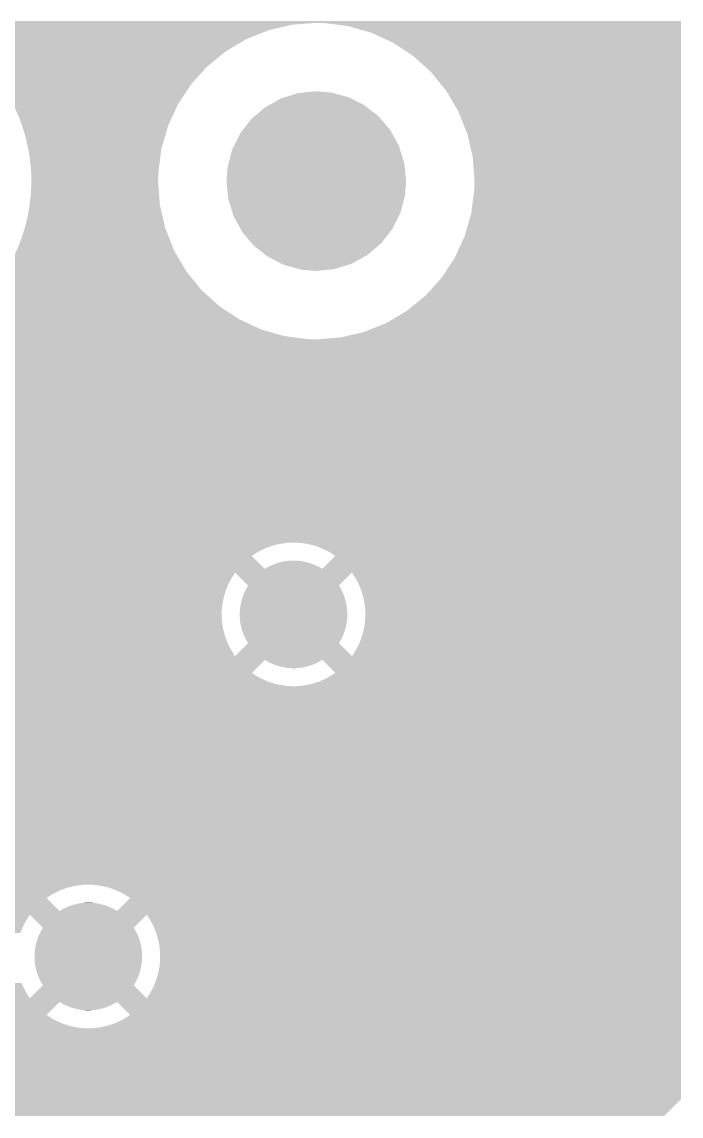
# Model space of a CAD drawing. Extents: x 295 to 953, y 10 to 290.
# Drawn here: x 639.68 to 647.03, y 228.24 to 240.43 of the extents above; entities that cross this region are included whole.
import ezdxf

# ---------------------------------------------------------------- set-up
doc = ezdxf.new("R2010")
doc.units = 0
doc.header["$LTSCALE"] = 5
doc.header["$MEASUREMENT"] = 0
doc.layers.add('FROMC1', color=7, linetype='CONTINUOUS')

msp = doc.modelspace()

# ---------------------------------------------------------------- linework, layer by layer
at = {"layer": 'FROMC1'}
for points in [[(638.603, 240.419), (638.55, 240.44), (647.026, 240.419), (647.026, 240.44)], [(638.631, 240.407), (638.603, 240.419), (642.811, 240.407), (642.962, 240.419)], [(638.651, 240.398), (638.631, 240.407), (642.695, 240.398), (642.811, 240.407)], [(638.711, 240.371), (638.651, 240.398), (642.576, 240.371), (642.695, 240.398)], [(638.775, 240.338), (638.711, 240.371), (642.434, 240.338), (642.576, 240.371)], [(638.79, 240.331), (638.775, 240.338), (642.416, 240.331), (642.434, 240.338)], [(643.053, 240.416), (642.962, 240.419), (647.026, 240.416), (647.026, 240.419)], [(643.319, 240.382), (643.053, 240.416), (647.026, 240.382), (647.026, 240.416)], [(643.576, 240.308), (643.319, 240.382), (647.026, 240.308), (647.026, 240.382)], [(638.682, 240.103), (638.818, 240.239), (641.955, 240.103), (642.186, 240.239)], [(638.866, 240.287), (638.79, 240.331), (642.306, 240.287), (642.416, 240.331)], [(638.818, 240.239), (638.866, 240.287), (642.186, 240.239), (642.306, 240.287)], [(643.819, 240.196), (643.576, 240.308), (647.026, 240.196), (647.026, 240.308)], [(638.513, 239.934), (638.682, 240.103), (641.748, 239.934), (641.955, 240.103)], [(644.042, 240.049), (643.819, 240.196), (647.026, 240.049), (647.026, 240.196)], [(644.24, 239.87), (644.042, 240.049), (647.026, 239.87), (647.026, 240.049)], [(634.08, 239.87), (634.032, 239.913), (641.689, 239.87), (641.728, 239.913)], [(634.189, 239.736), (634.08, 239.87), (641.568, 239.736), (641.689, 239.87)], [(638.492, 239.913), (638.513, 239.934), (641.728, 239.913), (641.748, 239.934)], [(644.409, 239.662), (644.24, 239.87), (647.026, 239.662), (647.026, 239.87)], [(634.249, 239.662), (634.189, 239.736), (641.52, 239.662), (641.568, 239.736)], [(634.262, 239.64), (634.249, 239.662), (641.505, 239.64), (641.52, 239.662)], [(639.546, 239.583), (639.512, 239.64), (641.467, 239.583), (641.505, 239.64)], [(642.619, 239.592), (642.761, 239.636), (643.315, 239.592), (643.149, 239.636)], [(642.761, 239.636), (642.836, 239.644), (643.149, 239.636), (643.121, 239.644)], [(642.836, 239.644), (642.962, 239.657), (643.121, 239.644), (642.962, 239.657)], [(644.544, 239.432), (644.409, 239.662), (647.026, 239.432), (647.026, 239.662)], [(639.583, 239.513), (639.546, 239.583), (641.421, 239.513), (641.467, 239.583)], [(639.587, 239.505), (639.583, 239.513), (641.417, 239.505), (641.421, 239.513)], [(639.624, 239.425), (639.587, 239.505), (641.381, 239.425), (641.417, 239.505)], [(642.393, 239.479), (642.435, 239.502), (643.525, 239.479), (643.495, 239.502)], [(642.435, 239.502), (642.569, 239.577), (643.495, 239.502), (643.347, 239.577)], [(642.569, 239.577), (642.619, 239.592), (643.347, 239.577), (643.315, 239.592)], [(639.658, 239.344), (639.624, 239.425), (641.343, 239.344), (641.381, 239.425)], [(642.239, 239.349), (642.274, 239.378), (643.68, 239.349), (643.654, 239.378)], [(642.274, 239.378), (642.393, 239.479), (643.654, 239.378), (643.525, 239.479)], [(644.644, 239.183), (644.544, 239.432), (647.026, 239.183), (647.026, 239.432)], [(639.685, 239.27), (639.658, 239.344), (641.309, 239.27), (641.343, 239.344)], [(639.688, 239.261), (639.685, 239.27), (641.307, 239.261), (641.309, 239.27)], [(639.714, 239.177), (639.688, 239.261), (641.283, 239.177), (641.307, 239.261)], [(642.143, 239.225), (642.239, 239.349), (643.785, 239.225), (643.68, 239.349)], [(639.736, 239.092), (639.714, 239.177), (641.258, 239.092), (641.283, 239.177)], [(642.045, 239.049), (642.115, 239.19), (643.882, 239.049), (643.804, 239.19)], [(642.115, 239.19), (642.143, 239.225), (643.804, 239.19), (643.785, 239.225)], [(644.704, 238.923), (644.644, 239.183), (647.026, 238.923), (647.026, 239.183)], [(639.753, 239.013), (639.736, 239.092), (641.235, 239.013), (641.258, 239.092)], [(639.754, 239.006), (639.753, 239.013), (641.234, 239.006), (641.235, 239.013)], [(639.768, 238.919), (639.754, 239.006), (641.223, 238.919), (641.234, 239.006)], [(641.985, 238.856), (642.025, 239.01), (643.942, 238.856), (643.894, 239.01)], [(642.025, 239.01), (642.045, 239.049), (643.894, 239.01), (643.882, 239.049)], [(639.778, 238.832), (639.768, 238.919), (641.212, 238.832), (641.223, 238.919)], [(644.724, 238.656), (644.704, 238.923), (647.026, 238.656), (647.026, 238.923)], [(639.784, 238.748), (639.778, 238.832), (641.201, 238.748), (641.212, 238.832)], [(641.961, 238.656), (641.974, 238.815), (643.962, 238.656), (643.946, 238.815)], [(641.974, 238.815), (641.985, 238.856), (643.946, 238.815), (643.942, 238.856)], [(639.785, 238.744), (639.784, 238.748), (641.201, 238.744), (641.201, 238.748)], [(639.787, 238.656), (639.785, 238.744), (641.199, 238.656), (641.201, 238.744)], [(639.785, 238.589), (639.787, 238.656), (641.204, 238.589), (641.199, 238.656)], [(641.977, 238.497), (641.961, 238.656), (643.95, 238.497), (643.962, 238.656)], [(644.722, 238.564), (644.724, 238.656), (647.026, 238.564), (647.026, 238.656)], [(639.78, 238.502), (639.785, 238.589), (641.211, 238.502), (641.204, 238.589)], [(644.688, 238.299), (644.722, 238.564), (647.026, 238.299), (647.026, 238.564)], [(639.758, 238.327), (639.767, 238.389), (641.234, 238.327), (641.219, 238.389)], [(639.767, 238.389), (639.771, 238.414), (641.219, 238.389), (641.217, 238.414)], [(639.771, 238.414), (639.78, 238.502), (641.217, 238.414), (641.211, 238.502)], [(641.981, 238.456), (641.977, 238.497), (643.939, 238.456), (643.95, 238.497)], [(642.029, 238.302), (641.981, 238.456), (643.898, 238.302), (643.939, 238.456)], [(639.741, 238.241), (639.758, 238.327), (641.254, 238.241), (641.234, 238.327)], [(642.041, 238.263), (642.029, 238.302), (643.878, 238.263), (643.898, 238.302)], [(644.614, 238.042), (644.688, 238.299), (647.026, 238.042), (647.026, 238.299)], [(639.712, 238.129), (639.72, 238.155), (641.279, 238.129), (641.273, 238.155)], [(639.72, 238.155), (639.741, 238.241), (641.273, 238.155), (641.254, 238.241)], [(642.119, 238.122), (642.041, 238.263), (643.808, 238.122), (643.878, 238.263)], [(639.666, 237.988), (639.695, 238.071), (641.336, 237.988), (641.303, 238.071)], [(639.695, 238.071), (639.712, 238.129), (641.303, 238.071), (641.279, 238.129)], [(642.138, 238.087), (642.119, 238.122), (643.781, 238.087), (643.808, 238.122)], [(642.244, 237.963), (642.138, 238.087), (643.684, 237.963), (643.781, 238.087)], [(644.502, 237.799), (644.614, 238.042), (647.026, 237.799), (647.026, 238.042)], [(639.621, 237.88), (639.633, 237.906), (641.379, 237.88), (641.368, 237.906)], [(639.633, 237.906), (639.666, 237.988), (641.368, 237.906), (641.336, 237.988)], [(642.269, 237.934), (642.244, 237.963), (643.649, 237.934), (643.684, 237.963)], [(642.398, 237.833), (642.269, 237.934), (643.531, 237.833), (643.649, 237.934)], [(639.556, 237.748), (639.596, 237.826), (641.456, 237.748), (641.41, 237.826)], [(639.596, 237.826), (639.621, 237.88), (641.41, 237.826), (641.379, 237.88)], [(642.428, 237.81), (642.398, 237.833), (643.489, 237.81), (643.531, 237.833)], [(642.576, 237.735), (642.428, 237.81), (643.354, 237.735), (643.489, 237.81)], [(644.355, 237.576), (644.502, 237.799), (647.026, 237.576), (647.026, 237.799)], [(634.243, 237.65), (634.258, 237.672), (641.514, 237.65), (641.501, 237.672)], [(639.513, 237.672), (639.556, 237.748), (641.501, 237.672), (641.456, 237.748)], [(642.608, 237.72), (642.576, 237.735), (643.304, 237.72), (643.354, 237.735)], [(642.774, 237.676), (642.608, 237.72), (643.162, 237.676), (643.304, 237.72)], [(642.803, 237.668), (642.774, 237.676), (643.087, 237.668), (643.162, 237.676)], [(642.962, 237.655), (642.803, 237.668), (642.962, 237.655), (643.087, 237.668)], [(634.074, 237.442), (634.195, 237.576), (641.683, 237.442), (641.574, 237.576)], [(634.195, 237.576), (634.243, 237.65), (641.574, 237.576), (641.514, 237.65)], [(644.175, 237.378), (644.355, 237.576), (647.026, 237.378), (647.026, 237.576)], [(634.035, 237.399), (634.074, 237.442), (641.731, 237.399), (641.683, 237.442)], [(638.628, 237.263), (638.492, 237.399), (641.881, 237.263), (641.731, 237.399)], [(643.968, 237.209), (644.175, 237.378), (647.026, 237.209), (647.026, 237.378)], [(638.775, 237.116), (638.628, 237.263), (642.105, 237.116), (641.881, 237.263)], [(643.737, 237.073), (643.968, 237.209), (647.026, 237.073), (647.026, 237.209)], [(638.866, 237.025), (638.775, 237.116), (642.301, 237.025), (642.105, 237.116)], [(643.489, 236.974), (643.737, 237.073), (647.026, 236.974), (647.026, 237.073)], [(638.67, 236.922), (638.686, 236.93), (642.665, 236.922), (642.605, 236.93)], [(638.686, 236.93), (638.75, 236.96), (642.605, 236.93), (642.498, 236.96)], [(638.75, 236.96), (638.827, 237.002), (642.498, 236.96), (642.353, 237.002)], [(638.827, 237.002), (638.83, 237.004), (642.353, 237.002), (642.348, 237.004)], [(638.83, 237.004), (638.866, 237.025), (642.348, 237.004), (642.301, 237.025)], [(643.228, 236.914), (643.489, 236.974), (647.026, 236.914), (647.026, 236.974)], [(638.253, 236.787), (638.338, 236.807), (647.026, 236.787), (647.026, 236.807)], [(638.338, 236.807), (638.423, 236.83), (647.026, 236.807), (647.026, 236.83)], [(638.423, 236.83), (638.507, 236.857), (647.026, 236.83), (647.026, 236.857)], [(638.507, 236.857), (638.589, 236.887), (647.026, 236.857), (647.026, 236.887)], [(638.589, 236.887), (638.603, 236.893), (647.026, 236.887), (647.026, 236.893)], [(638.603, 236.893), (638.609, 236.896), (642.962, 236.893), (642.87, 236.896)], [(638.609, 236.896), (638.67, 236.922), (642.87, 236.896), (642.665, 236.922)], [(642.962, 236.893), (643.228, 236.914), (647.026, 236.893), (647.026, 236.914)], [(612.321, 236.702), (612.296, 236.751), (647.026, 236.702), (647.026, 236.751)], [(612.342, 236.649), (612.321, 236.702), (647.026, 236.649), (647.026, 236.702)], [(637.903, 236.751), (637.991, 236.754), (647.026, 236.751), (647.026, 236.754)], [(637.991, 236.754), (638.079, 236.761), (647.026, 236.754), (647.026, 236.761)], [(638.079, 236.761), (638.166, 236.772), (647.026, 236.761), (647.026, 236.772)], [(638.166, 236.772), (638.253, 236.787), (647.026, 236.772), (647.026, 236.787)], [(612.36, 236.595), (612.342, 236.649), (647.026, 236.595), (647.026, 236.649)], [(612.374, 236.54), (612.36, 236.595), (647.026, 236.54), (647.026, 236.595)], [(612.385, 236.484), (612.374, 236.54), (647.026, 236.484), (647.026, 236.54)], [(612.391, 236.427), (612.385, 236.484), (647.026, 236.427), (647.026, 236.484)], [(612.387, 236.274), (612.392, 236.331), (647.026, 236.274), (647.026, 236.331)], [(612.393, 236.37), (612.391, 236.427), (647.026, 236.37), (647.026, 236.427)], [(612.392, 236.331), (612.393, 236.37), (647.026, 236.331), (647.026, 236.37)], [(612.365, 236.162), (612.378, 236.217), (647.026, 236.162), (647.026, 236.217)], [(612.378, 236.217), (612.387, 236.274), (647.026, 236.217), (647.026, 236.274)], [(612.328, 236.054), (612.348, 236.107), (647.026, 236.054), (647.026, 236.107)], [(612.348, 236.107), (612.365, 236.162), (647.026, 236.107), (647.026, 236.162)], [(612.244, 235.905), (612.275, 235.953), (647.026, 235.905), (647.026, 235.953)], [(612.275, 235.953), (612.303, 236.003), (647.026, 235.953), (647.026, 236.003)], [(612.303, 236.003), (612.328, 236.054), (647.026, 236.003), (647.026, 236.054)], [(606.128, 235.863), (606.141, 235.905), (647.026, 235.863), (647.026, 235.905)], [(612.057, 235.719), (611.913, 235.863), (647.026, 235.719), (647.026, 235.863)], [(611.991, 235.676), (612.039, 235.706), (647.026, 235.676), (647.026, 235.706)], [(612.039, 235.706), (612.057, 235.719), (647.026, 235.706), (647.026, 235.719)], [(611.724, 235.581), (611.779, 235.592), (647.026, 235.581), (647.026, 235.592)], [(611.779, 235.592), (611.834, 235.607), (647.026, 235.592), (647.026, 235.607)], [(611.834, 235.607), (611.888, 235.626), (647.026, 235.607), (647.026, 235.626)], [(611.888, 235.626), (611.94, 235.649), (647.026, 235.626), (647.026, 235.649)], [(611.94, 235.649), (611.991, 235.676), (647.026, 235.649), (647.026, 235.676)], [(605.834, 235.465), (605.729, 235.57), (647.026, 235.465), (647.026, 235.57)], [(605.816, 235.452), (605.834, 235.465), (647.026, 235.452), (647.026, 235.465)], [(611.61, 235.57), (611.667, 235.573), (647.026, 235.57), (647.026, 235.573)], [(611.667, 235.573), (611.724, 235.581), (647.026, 235.573), (647.026, 235.581)], [(605.556, 235.338), (605.611, 235.353), (647.026, 235.338), (647.026, 235.353)], [(605.611, 235.353), (605.665, 235.372), (647.026, 235.353), (647.026, 235.372)], [(605.665, 235.372), (605.717, 235.395), (647.026, 235.372), (647.026, 235.395)], [(605.717, 235.395), (605.768, 235.422), (647.026, 235.395), (647.026, 235.422)], [(605.768, 235.422), (605.816, 235.452), (647.026, 235.422), (647.026, 235.452)], [(595.81, 235.272), (595.747, 235.316), (647.026, 235.272), (647.026, 235.316)], [(595.939, 235.13), (595.81, 235.272), (647.026, 235.13), (647.026, 235.272)], [(605.387, 235.316), (605.444, 235.319), (647.026, 235.316), (647.026, 235.319)], [(605.444, 235.319), (605.501, 235.327), (647.026, 235.319), (647.026, 235.327)], [(605.501, 235.327), (605.556, 235.338), (647.026, 235.327), (647.026, 235.338)], [(596.036, 234.965), (595.939, 235.13), (647.026, 234.965), (647.026, 235.13)], [(596.096, 234.783), (596.036, 234.965), (647.026, 234.783), (647.026, 234.965)], [(596.112, 234.63), (596.096, 234.783), (647.026, 234.63), (647.026, 234.783)], [(596.113, 234.627), (596.112, 234.63), (642.633, 234.627), (642.69, 234.63)], [(596.113, 234.619), (596.113, 234.627), (642.577, 234.619), (642.633, 234.627)], [(596.115, 234.608), (596.113, 234.619), (642.521, 234.608), (642.577, 234.619)], [(596.116, 234.593), (596.115, 234.608), (642.466, 234.593), (642.521, 234.608)], [(642.747, 234.629), (642.69, 234.63), (647.026, 234.629), (647.026, 234.63)], [(642.804, 234.624), (642.747, 234.629), (647.026, 234.624), (647.026, 234.629)], [(642.86, 234.615), (642.804, 234.624), (647.026, 234.615), (647.026, 234.624)], [(642.916, 234.603), (642.86, 234.615), (647.026, 234.603), (647.026, 234.615)], [(596.107, 234.481), (596.109, 234.494), (642.243, 234.481), (642.261, 234.494)], [(596.109, 234.494), (596.113, 234.512), (642.261, 234.494), (642.29, 234.512)], [(596.113, 234.524), (596.115, 234.551), (642.309, 234.524), (642.36, 234.551)], [(596.113, 234.512), (596.113, 234.524), (642.29, 234.512), (642.309, 234.524)], [(596.115, 234.551), (596.116, 234.574), (642.36, 234.551), (642.412, 234.574)], [(596.116, 234.592), (596.116, 234.593), (642.464, 234.592), (642.466, 234.593)], [(596.116, 234.574), (596.116, 234.592), (642.412, 234.574), (642.464, 234.592)], [(642.97, 234.586), (642.916, 234.603), (647.026, 234.586), (647.026, 234.603)], [(643.023, 234.565), (642.97, 234.586), (647.026, 234.565), (647.026, 234.586)], [(643.075, 234.541), (643.023, 234.565), (647.026, 234.541), (647.026, 234.565)], [(643.125, 234.513), (643.075, 234.541), (647.026, 234.513), (647.026, 234.541)], [(643.172, 234.481), (643.125, 234.513), (647.026, 234.481), (647.026, 234.513)], [(596.078, 234.337), (596.107, 234.481), (642.387, 234.337), (642.243, 234.481)], [(642.431, 234.361), (642.46, 234.376), (642.985, 234.361), (642.954, 234.376)], [(642.46, 234.376), (642.476, 234.382), (642.954, 234.376), (642.94, 234.382)], [(642.476, 234.382), (642.506, 234.395), (642.94, 234.382), (642.908, 234.395)], [(642.506, 234.395), (642.523, 234.4), (642.908, 234.395), (642.894, 234.4)], [(642.523, 234.4), (642.553, 234.409), (642.894, 234.4), (642.86, 234.409)], [(642.553, 234.409), (642.571, 234.413), (642.86, 234.409), (642.846, 234.413)], [(642.571, 234.413), (642.601, 234.42), (642.846, 234.413), (642.811, 234.42)], [(642.601, 234.42), (642.62, 234.423), (642.811, 234.42), (642.798, 234.423)], [(642.62, 234.423), (642.65, 234.427), (642.798, 234.423), (642.761, 234.427)], [(642.65, 234.427), (642.674, 234.428), (642.761, 234.427), (642.749, 234.428)], [(642.674, 234.428), (642.7, 234.429), (642.749, 234.428), (642.7, 234.429)], [(643.028, 234.337), (643.172, 234.481), (647.026, 234.337), (647.026, 234.481)], [(596.021, 234.197), (596.043, 234.247), (641.997, 234.197), (642.025, 234.247)], [(596.043, 234.247), (596.063, 234.295), (642.025, 234.247), (642.056, 234.295)], [(596.063, 234.295), (596.076, 234.324), (647.026, 234.295), (647.026, 234.324)], [(596.076, 234.324), (596.078, 234.337), (647.026, 234.324), (647.026, 234.337)], [(596.078, 234.337), (596.078, 234.337), (642.388, 234.337), (642.387, 234.337)], [(642.201, 234.15), (642.056, 234.295), (643.214, 234.15), (643.359, 234.295)], [(642.388, 234.337), (642.416, 234.354), (643.028, 234.337), (642.998, 234.354)], [(642.416, 234.354), (642.431, 234.361), (642.998, 234.354), (642.985, 234.361)], [(643.381, 234.262), (643.359, 234.295), (647.026, 234.262), (647.026, 234.295)], [(643.41, 234.213), (643.381, 234.262), (647.026, 234.213), (647.026, 234.262)], [(595.961, 234.093), (595.999, 234.146), (641.952, 234.093), (641.972, 234.146)], [(595.999, 234.146), (596, 234.148), (641.972, 234.146), (641.973, 234.148)], [(596, 234.148), (596.021, 234.197), (641.973, 234.148), (641.997, 234.197)], [(642.18, 234.114), (642.201, 234.15), (643.235, 234.114), (643.214, 234.15)], [(643.436, 234.162), (643.41, 234.213), (647.026, 234.162), (647.026, 234.213)], [(643.457, 234.109), (643.436, 234.162), (647.026, 234.109), (647.026, 234.162)], [(595.889, 233.992), (595.922, 234.038), (641.924, 233.992), (641.935, 234.038)], [(595.922, 234.038), (595.961, 234.093), (641.935, 234.038), (641.952, 234.093)], [(642.127, 233.977), (642.138, 234.016), (643.289, 233.977), (643.277, 234.016)], [(642.138, 234.016), (642.141, 234.024), (643.277, 234.016), (643.275, 234.024)], [(642.141, 234.024), (642.155, 234.063), (643.275, 234.024), (643.26, 234.063)], [(642.155, 234.063), (642.159, 234.07), (643.26, 234.063), (643.257, 234.07)], [(642.159, 234.07), (642.176, 234.107), (643.257, 234.07), (643.239, 234.107)], [(642.176, 234.107), (642.18, 234.114), (643.239, 234.107), (643.235, 234.114)], [(643.475, 234.055), (643.457, 234.109), (647.026, 234.055), (647.026, 234.109)], [(643.489, 234), (643.475, 234.055), (647.026, 234), (647.026, 234.055)], [(643.5, 233.944), (643.489, 234), (647.026, 233.944), (647.026, 234)], [(595.871, 233.975), (595.879, 233.983), (641.921, 233.975), (641.922, 233.983)], [(595.879, 233.983), (595.889, 233.992), (641.922, 233.983), (641.924, 233.992)], [(605.449, 233.971), (605.37, 233.975), (641.92, 233.971), (641.921, 233.975)], [(605.638, 233.934), (605.449, 233.971), (641.915, 233.934), (641.92, 233.971)], [(605.656, 233.926), (605.638, 233.934), (641.913, 233.926), (641.915, 233.934)], [(605.788, 233.869), (605.656, 233.926), (641.908, 233.869), (641.913, 233.926)], [(642.11, 233.879), (642.115, 233.92), (643.305, 233.879), (643.3, 233.92)], [(642.11, 233.871), (642.11, 233.879), (643.305, 233.871), (643.305, 233.879)], [(642.115, 233.92), (642.117, 233.928), (643.3, 233.92), (643.299, 233.928)], [(642.117, 233.928), (642.124, 233.969), (643.299, 233.928), (643.29, 233.969)], [(642.124, 233.969), (642.127, 233.977), (643.29, 233.969), (643.289, 233.977)], [(643.506, 233.887), (643.5, 233.944), (647.026, 233.887), (647.026, 233.944)], [(643.508, 233.83), (643.506, 233.887), (647.026, 233.83), (647.026, 233.887)], [(605.814, 233.859), (605.788, 233.869), (641.908, 233.859), (641.908, 233.869)], [(605.879, 233.812), (605.814, 233.859), (641.908, 233.812), (641.908, 233.859)], [(605.959, 233.756), (605.879, 233.812), (641.911, 233.756), (641.908, 233.812)], [(605.97, 233.748), (605.959, 233.756), (641.912, 233.748), (641.911, 233.756)], [(642.108, 233.83), (642.11, 233.871), (643.307, 233.83), (643.305, 233.871)], [(642.11, 233.789), (642.108, 233.83), (643.306, 233.789), (643.307, 233.83)], [(642.11, 233.781), (642.11, 233.789), (643.305, 233.781), (643.306, 233.789)], [(642.115, 233.74), (642.11, 233.781), (643.3, 233.74), (643.305, 233.781)], [(643.502, 233.734), (643.507, 233.791), (647.026, 233.734), (647.026, 233.791)], [(643.507, 233.791), (643.508, 233.83), (647.026, 233.791), (647.026, 233.83)], [(606.014, 233.699), (605.97, 233.748), (641.918, 233.699), (641.912, 233.748)], [(606.066, 233.643), (606.014, 233.699), (641.93, 233.643), (641.918, 233.699)], [(606.099, 233.606), (606.066, 233.643), (641.94, 233.606), (641.93, 233.643)], [(642.116, 233.732), (642.115, 233.74), (643.299, 233.732), (643.3, 233.74)], [(642.125, 233.691), (642.116, 233.732), (643.291, 233.691), (643.299, 233.732)], [(642.126, 233.683), (642.125, 233.691), (643.289, 233.683), (643.291, 233.691)], [(642.138, 233.644), (642.126, 233.683), (643.277, 233.644), (643.289, 233.683)], [(642.14, 233.636), (642.138, 233.644), (643.274, 233.636), (643.277, 233.644)], [(642.155, 233.597), (642.14, 233.636), (643.26, 233.597), (643.274, 233.636)], [(643.48, 233.622), (643.493, 233.677), (647.026, 233.622), (647.026, 233.677)], [(643.493, 233.677), (643.502, 233.734), (647.026, 233.677), (647.026, 233.734)], [(606.11, 233.588), (606.099, 233.606), (641.945, 233.588), (641.94, 233.606)], [(606.141, 233.535), (606.11, 233.588), (641.964, 233.535), (641.945, 233.588)], [(606.172, 233.482), (606.141, 233.535), (641.987, 233.482), (641.964, 233.535)], [(642.158, 233.59), (642.155, 233.597), (643.257, 233.59), (643.26, 233.597)], [(642.176, 233.553), (642.158, 233.59), (643.239, 233.553), (643.257, 233.59)], [(642.18, 233.546), (642.176, 233.553), (643.235, 233.546), (643.239, 233.553)], [(642.201, 233.51), (642.18, 233.546), (643.214, 233.51), (643.235, 233.546)], [(643.418, 233.463), (643.443, 233.514), (647.026, 233.463), (647.026, 233.514)], [(643.443, 233.514), (643.463, 233.567), (647.026, 233.514), (647.026, 233.567)], [(643.463, 233.567), (643.48, 233.622), (647.026, 233.567), (647.026, 233.622)], [(606.196, 233.441), (606.172, 233.482), (642.009, 233.441), (641.987, 233.482)], [(606.199, 233.432), (606.196, 233.441), (642.014, 233.432), (642.009, 233.441)], [(606.215, 233.383), (606.199, 233.432), (642.044, 233.383), (642.014, 233.432)], [(642.056, 233.365), (642.201, 233.51), (643.359, 233.365), (643.214, 233.51)], [(643.359, 233.365), (643.39, 233.413), (647.026, 233.365), (647.026, 233.413)], [(643.39, 233.413), (643.418, 233.463), (647.026, 233.413), (647.026, 233.463)], [(606.221, 233.365), (606.215, 233.383), (642.056, 233.365), (642.044, 233.383)], [(606.235, 233.323), (606.221, 233.365), (647.026, 233.323), (647.026, 233.365)], [(606.256, 233.259), (606.235, 233.323), (642.323, 233.259), (642.387, 233.323)], [(606.235, 233.323), (606.235, 233.323), (642.387, 233.323), (642.388, 233.323)], [(642.417, 233.306), (642.388, 233.323), (642.999, 233.306), (643.028, 233.323)], [(642.43, 233.299), (642.417, 233.306), (642.984, 233.299), (642.999, 233.306)], [(642.461, 233.284), (642.43, 233.299), (642.955, 233.284), (642.984, 233.299)], [(642.475, 233.278), (642.461, 233.284), (642.939, 233.278), (642.955, 233.284)], [(642.507, 233.265), (642.475, 233.278), (642.909, 233.265), (642.939, 233.278)], [(643.172, 233.179), (643.028, 233.323), (647.026, 233.179), (647.026, 233.323)], [(606.265, 233.179), (606.256, 233.259), (642.243, 233.179), (642.323, 233.259)], [(606.268, 233.147), (606.265, 233.179), (642.291, 233.147), (642.243, 233.179)], [(606.271, 233.119), (606.268, 233.147), (642.34, 233.119), (642.291, 233.147)], [(642.521, 233.26), (642.507, 233.265), (642.892, 233.26), (642.909, 233.265)], [(642.555, 233.251), (642.521, 233.26), (642.862, 233.251), (642.892, 233.26)], [(642.569, 233.247), (642.555, 233.251), (642.844, 233.247), (642.862, 233.251)], [(642.604, 233.24), (642.569, 233.247), (642.814, 233.24), (642.844, 233.247)], [(642.617, 233.237), (642.604, 233.24), (642.795, 233.237), (642.814, 233.24)], [(642.654, 233.233), (642.617, 233.237), (642.765, 233.233), (642.795, 233.237)], [(642.666, 233.232), (642.654, 233.233), (642.741, 233.232), (642.765, 233.233)], [(642.715, 233.231), (642.666, 233.232), (642.715, 233.231), (642.741, 233.232)], [(643.106, 233.136), (643.154, 233.166), (647.026, 233.136), (647.026, 233.166)], [(643.154, 233.166), (643.172, 233.179), (647.026, 233.166), (647.026, 233.179)], [(606.273, 233.095), (606.271, 233.119), (642.392, 233.095), (642.34, 233.119)], [(606.276, 233.074), (606.273, 233.095), (642.445, 233.074), (642.392, 233.095)], [(606.273, 232.988), (606.275, 233.03), (647.026, 232.988), (647.026, 233.03)], [(606.275, 233.045), (606.276, 233.057), (642.555, 233.045), (642.499, 233.057)], [(606.275, 233.036), (606.275, 233.045), (642.611, 233.036), (642.555, 233.045)], [(606.275, 233.031), (606.275, 233.036), (642.668, 233.031), (642.611, 233.036)], [(606.275, 233.03), (606.275, 233.031), (642.725, 233.03), (642.668, 233.031)], [(606.276, 233.068), (606.276, 233.074), (642.465, 233.068), (642.445, 233.074)], [(606.276, 233.057), (606.276, 233.068), (642.499, 233.057), (642.465, 233.068)], [(642.725, 233.03), (642.782, 233.033), (647.026, 233.03), (647.026, 233.033)], [(642.782, 233.033), (642.839, 233.041), (647.026, 233.033), (647.026, 233.041)], [(642.839, 233.041), (642.894, 233.052), (647.026, 233.041), (647.026, 233.052)], [(642.894, 233.052), (642.949, 233.067), (647.026, 233.052), (647.026, 233.067)], [(642.949, 233.067), (643.003, 233.086), (647.026, 233.067), (647.026, 233.086)], [(643.003, 233.086), (643.055, 233.109), (647.026, 233.086), (647.026, 233.109)], [(643.055, 233.109), (643.106, 233.136), (647.026, 233.109), (647.026, 233.136)], [(606.236, 232.8), (606.273, 232.988), (647.026, 232.8), (647.026, 232.988)], [(606.16, 232.624), (606.236, 232.8), (647.026, 232.624), (647.026, 232.8)], [(606.049, 232.468), (606.16, 232.624), (647.026, 232.468), (647.026, 232.624)], [(605.908, 232.338), (606.049, 232.468), (647.026, 232.338), (647.026, 232.468)], [(605.742, 232.241), (605.908, 232.338), (647.026, 232.241), (647.026, 232.338)], [(605.37, 232.161), (605.56, 232.181), (647.026, 232.161), (647.026, 232.181)], [(605.56, 232.181), (605.742, 232.241), (647.026, 232.181), (647.026, 232.241)], [(583.018, 232.09), (583.018, 232.161), (647.026, 232.09), (647.026, 232.161)], [(611.632, 232.089), (611.575, 232.09), (647.026, 232.089), (647.026, 232.09)], [(611.689, 232.084), (611.632, 232.089), (647.026, 232.084), (647.026, 232.089)], [(611.745, 232.075), (611.689, 232.084), (647.026, 232.075), (647.026, 232.084)], [(611.801, 232.063), (611.745, 232.075), (647.026, 232.063), (647.026, 232.075)], [(611.855, 232.046), (611.801, 232.063), (647.026, 232.046), (647.026, 232.063)], [(611.908, 232.025), (611.855, 232.046), (647.026, 232.025), (647.026, 232.046)], [(611.96, 232.001), (611.908, 232.025), (647.026, 232.001), (647.026, 232.025)], [(611.913, 231.797), (612.057, 231.941), (647.026, 231.797), (647.026, 231.941)], [(612.01, 231.973), (611.96, 232.001), (647.026, 231.973), (647.026, 232.001)], [(612.057, 231.941), (612.01, 231.973), (647.026, 231.941), (647.026, 231.973)], [(597.787, 231.755), (597.727, 231.797), (647.026, 231.755), (647.026, 231.797)], [(612.266, 231.722), (612.244, 231.755), (647.026, 231.722), (647.026, 231.755)], [(612.295, 231.673), (612.266, 231.722), (647.026, 231.673), (647.026, 231.722)], [(612.321, 231.622), (612.295, 231.673), (647.026, 231.622), (647.026, 231.673)], [(612.342, 231.569), (612.321, 231.622), (647.026, 231.569), (647.026, 231.622)], [(612.36, 231.515), (612.342, 231.569), (647.026, 231.515), (647.026, 231.569)], [(612.374, 231.46), (612.36, 231.515), (647.026, 231.46), (647.026, 231.515)], [(612.385, 231.404), (612.374, 231.46), (647.026, 231.404), (647.026, 231.46)], [(612.391, 231.347), (612.385, 231.404), (647.026, 231.347), (647.026, 231.404)], [(612.393, 231.29), (612.391, 231.347), (647.026, 231.29), (647.026, 231.347)], [(612.387, 231.194), (612.392, 231.251), (647.026, 231.194), (647.026, 231.251)], [(612.392, 231.251), (612.393, 231.29), (647.026, 231.251), (647.026, 231.29)], [(612.348, 231.027), (612.365, 231.082), (647.026, 231.027), (647.026, 231.082)], [(612.365, 231.082), (612.378, 231.137), (647.026, 231.082), (647.026, 231.137)], [(612.378, 231.137), (612.387, 231.194), (647.026, 231.137), (647.026, 231.194)], [(612.305, 230.927), (612.328, 230.974), (647.026, 230.927), (647.026, 230.974)], [(612.328, 230.974), (612.348, 231.027), (647.026, 230.974), (647.026, 231.027)], [(633.389, 230.923), (633.31, 230.927), (647.026, 230.923), (647.026, 230.927)], [(633.578, 230.886), (633.389, 230.923), (647.026, 230.886), (647.026, 230.923)], [(633.732, 230.82), (633.578, 230.886), (647.026, 230.82), (647.026, 230.886)], [(633.74, 230.817), (633.732, 230.82), (640.347, 230.817), (640.404, 230.82)], [(633.754, 230.811), (633.74, 230.817), (640.301, 230.811), (640.347, 230.817)], [(633.755, 230.809), (633.754, 230.811), (640.291, 230.809), (640.301, 230.811)], [(633.771, 230.798), (633.755, 230.809), (640.235, 230.798), (640.291, 230.809)], [(633.793, 230.783), (633.771, 230.798), (640.18, 230.783), (640.235, 230.798)], [(633.82, 230.764), (633.793, 230.783), (640.126, 230.764), (640.18, 230.783)], [(633.852, 230.741), (633.82, 230.764), (640.074, 230.741), (640.126, 230.764)], [(633.89, 230.714), (633.852, 230.741), (640.023, 230.714), (640.074, 230.741)], [(633.91, 230.7), (633.89, 230.714), (640, 230.7), (640.023, 230.714)], [(640.461, 230.819), (640.404, 230.82), (647.026, 230.819), (647.026, 230.82)], [(640.518, 230.814), (640.461, 230.819), (647.026, 230.814), (647.026, 230.819)], [(640.574, 230.805), (640.518, 230.814), (647.026, 230.805), (647.026, 230.814)], [(640.63, 230.793), (640.574, 230.805), (647.026, 230.793), (647.026, 230.805)], [(640.684, 230.776), (640.63, 230.793), (647.026, 230.776), (647.026, 230.793)], [(640.737, 230.755), (640.684, 230.776), (647.026, 230.755), (647.026, 230.776)], [(640.789, 230.731), (640.737, 230.755), (647.026, 230.731), (647.026, 230.755)], [(640.839, 230.703), (640.789, 230.731), (647.026, 230.703), (647.026, 230.731)], [(633.924, 230.684), (633.91, 230.7), (639.975, 230.684), (640, 230.7)], [(633.936, 230.671), (633.924, 230.684), (639.957, 230.671), (639.975, 230.684)], [(634.039, 230.558), (633.936, 230.671), (640.07, 230.558), (639.957, 230.671)], [(640.22, 230.585), (640.237, 230.59), (640.622, 230.585), (640.608, 230.59)], [(640.237, 230.59), (640.267, 230.599), (640.608, 230.59), (640.574, 230.599)], [(640.267, 230.599), (640.285, 230.603), (640.574, 230.599), (640.56, 230.603)], [(640.285, 230.603), (640.315, 230.61), (640.56, 230.603), (640.525, 230.61)], [(640.315, 230.61), (640.334, 230.613), (640.525, 230.61), (640.512, 230.613)], [(640.334, 230.613), (640.364, 230.617), (640.512, 230.613), (640.475, 230.617)], [(640.364, 230.617), (640.388, 230.618), (640.475, 230.617), (640.463, 230.618)], [(640.388, 230.618), (640.414, 230.619), (640.463, 230.618), (640.414, 230.619)], [(640.742, 230.527), (640.886, 230.671), (647.026, 230.527), (647.026, 230.671)], [(640.886, 230.671), (640.839, 230.703), (647.026, 230.671), (647.026, 230.703)], [(634.058, 230.527), (634.039, 230.558), (640.101, 230.527), (640.07, 230.558)], [(634.082, 230.485), (634.058, 230.527), (647.026, 230.485), (647.026, 230.527)], [(634.058, 230.527), (634.058, 230.527), (640.102, 230.527), (640.101, 230.527)], [(634.11, 230.437), (634.082, 230.485), (639.739, 230.437), (639.77, 230.485)], [(639.915, 230.34), (639.77, 230.485), (640.928, 230.34), (641.073, 230.485)], [(640.102, 230.527), (640.13, 230.544), (640.742, 230.527), (640.712, 230.544)], [(640.13, 230.544), (640.145, 230.551), (640.712, 230.544), (640.699, 230.551)], [(640.145, 230.551), (640.174, 230.566), (640.699, 230.551), (640.668, 230.566)], [(640.174, 230.566), (640.19, 230.572), (640.668, 230.566), (640.654, 230.572)], [(640.19, 230.572), (640.22, 230.585), (640.654, 230.572), (640.622, 230.585)], [(641.095, 230.452), (641.073, 230.485), (647.026, 230.452), (647.026, 230.485)], [(634.136, 230.393), (634.11, 230.437), (639.714, 230.393), (639.739, 230.437)], [(634.138, 230.387), (634.136, 230.393), (639.711, 230.387), (639.714, 230.393)], [(634.155, 230.336), (634.138, 230.387), (639.686, 230.336), (639.711, 230.387)], [(641.124, 230.403), (641.095, 230.452), (647.026, 230.403), (647.026, 230.452)], [(641.15, 230.352), (641.124, 230.403), (647.026, 230.352), (647.026, 230.403)], [(641.171, 230.299), (641.15, 230.352), (647.026, 230.299), (647.026, 230.352)], [(634.172, 230.283), (634.155, 230.336), (639.666, 230.283), (639.686, 230.336)], [(639.855, 230.214), (639.869, 230.253), (640.989, 230.214), (640.974, 230.253)], [(639.869, 230.253), (639.873, 230.26), (640.974, 230.253), (640.971, 230.26)], [(639.873, 230.26), (639.89, 230.297), (640.971, 230.26), (640.953, 230.297)], [(639.89, 230.297), (639.894, 230.304), (640.953, 230.297), (640.949, 230.304)], [(639.894, 230.304), (639.915, 230.34), (640.949, 230.304), (640.928, 230.34)], [(641.189, 230.245), (641.171, 230.299), (647.026, 230.245), (647.026, 230.299)], [(641.203, 230.19), (641.189, 230.245), (647.026, 230.19), (647.026, 230.245)], [(639.824, 230.069), (639.829, 230.11), (641.019, 230.069), (641.014, 230.11)], [(639.829, 230.11), (639.831, 230.118), (641.014, 230.11), (641.013, 230.118)], [(639.831, 230.118), (639.838, 230.159), (641.013, 230.118), (641.004, 230.159)], [(639.838, 230.159), (639.841, 230.167), (641.004, 230.159), (641.003, 230.167)], [(639.841, 230.167), (639.852, 230.206), (641.003, 230.167), (640.991, 230.206)], [(639.852, 230.206), (639.855, 230.214), (640.991, 230.206), (640.989, 230.214)], [(641.214, 230.134), (641.203, 230.19), (647.026, 230.134), (647.026, 230.19)], [(641.22, 230.077), (641.214, 230.134), (647.026, 230.077), (647.026, 230.134)], [(639.822, 230.02), (639.824, 230.061), (641.021, 230.02), (641.019, 230.061)], [(639.824, 229.979), (639.822, 230.02), (641.02, 229.979), (641.021, 230.02)], [(639.824, 230.061), (639.824, 230.069), (641.019, 230.061), (641.019, 230.069)], [(639.824, 229.971), (639.824, 229.979), (641.019, 229.971), (641.02, 229.979)], [(641.216, 229.924), (641.221, 229.981), (647.026, 229.924), (647.026, 229.981)], [(641.222, 230.02), (641.22, 230.077), (647.026, 230.02), (647.026, 230.077)], [(641.221, 229.981), (641.222, 230.02), (647.026, 229.981), (647.026, 230.02)], [(639.829, 229.93), (639.824, 229.971), (641.014, 229.93), (641.019, 229.971)], [(639.83, 229.922), (639.829, 229.93), (641.013, 229.922), (641.014, 229.93)], [(639.839, 229.881), (639.83, 229.922), (641.005, 229.881), (641.013, 229.922)], [(639.84, 229.873), (639.839, 229.881), (641.003, 229.873), (641.005, 229.881)], [(639.852, 229.834), (639.84, 229.873), (640.991, 229.834), (641.003, 229.873)], [(641.194, 229.812), (641.207, 229.867), (647.026, 229.812), (647.026, 229.867)], [(641.207, 229.867), (641.216, 229.924), (647.026, 229.867), (647.026, 229.924)], [(639.854, 229.826), (639.852, 229.834), (640.988, 229.826), (640.991, 229.834)], [(639.869, 229.787), (639.854, 229.826), (640.974, 229.787), (640.988, 229.826)], [(639.872, 229.78), (639.869, 229.787), (640.971, 229.78), (640.974, 229.787)], [(639.89, 229.743), (639.872, 229.78), (640.953, 229.743), (640.971, 229.78)], [(639.894, 229.736), (639.89, 229.743), (640.949, 229.736), (640.953, 229.743)], [(639.915, 229.7), (639.894, 229.736), (640.928, 229.7), (640.949, 229.736)], [(641.157, 229.704), (641.177, 229.757), (647.026, 229.704), (647.026, 229.757)], [(641.177, 229.757), (641.194, 229.812), (647.026, 229.757), (647.026, 229.812)], [(634.1, 229.576), (634.12, 229.622), (639.756, 229.576), (639.728, 229.622)], [(634.12, 229.622), (634.142, 229.672), (639.728, 229.622), (639.701, 229.672)], [(634.142, 229.672), (634.164, 229.725), (639.701, 229.672), (639.678, 229.725)], [(639.77, 229.555), (639.915, 229.7), (641.073, 229.555), (640.928, 229.7)], [(641.104, 229.603), (641.132, 229.653), (647.026, 229.603), (647.026, 229.653)], [(641.132, 229.653), (641.157, 229.704), (647.026, 229.653), (647.026, 229.704)], [(633.989, 229.42), (634.056, 229.513), (640.008, 229.42), (640.101, 229.513)], [(634.056, 229.513), (634.086, 229.555), (647.026, 229.513), (647.026, 229.555)], [(634.056, 229.513), (634.056, 229.513), (640.101, 229.513), (640.102, 229.513)], [(634.086, 229.555), (634.098, 229.573), (639.77, 229.555), (639.758, 229.573)], [(634.098, 229.573), (634.1, 229.576), (639.758, 229.573), (639.756, 229.576)], [(640.131, 229.496), (640.102, 229.513), (640.713, 229.496), (640.742, 229.513)], [(640.144, 229.489), (640.131, 229.496), (640.698, 229.489), (640.713, 229.496)], [(640.886, 229.369), (640.742, 229.513), (647.026, 229.369), (647.026, 229.513)], [(641.073, 229.555), (641.104, 229.603), (647.026, 229.555), (647.026, 229.603)], [(633.899, 229.337), (633.933, 229.369), (640.005, 229.337), (639.957, 229.369)], [(633.933, 229.369), (633.989, 229.42), (639.957, 229.369), (640.008, 229.42)], [(640.175, 229.474), (640.144, 229.489), (640.669, 229.474), (640.698, 229.489)], [(640.189, 229.468), (640.175, 229.474), (640.653, 229.468), (640.669, 229.474)], [(640.221, 229.455), (640.189, 229.468), (640.623, 229.455), (640.653, 229.468)], [(640.235, 229.45), (640.221, 229.455), (640.606, 229.45), (640.623, 229.455)], [(640.269, 229.441), (640.235, 229.45), (640.576, 229.441), (640.606, 229.45)], [(640.283, 229.437), (640.269, 229.441), (640.558, 229.437), (640.576, 229.441)], [(640.318, 229.43), (640.283, 229.437), (640.528, 229.43), (640.558, 229.437)], [(640.331, 229.427), (640.318, 229.43), (640.509, 229.427), (640.528, 229.43)], [(640.368, 229.423), (640.331, 229.427), (640.479, 229.423), (640.509, 229.427)], [(640.38, 229.422), (640.368, 229.423), (640.455, 229.422), (640.479, 229.423)], [(640.429, 229.421), (640.38, 229.422), (640.429, 229.421), (640.455, 229.422)], [(640.868, 229.356), (640.886, 229.369), (647.026, 229.356), (647.026, 229.369)], [(633.753, 229.235), (633.775, 229.247), (640.269, 229.235), (640.213, 229.247)], [(633.775, 229.247), (633.803, 229.264), (640.213, 229.247), (640.159, 229.264)], [(633.803, 229.264), (633.839, 229.285), (640.159, 229.264), (640.106, 229.285)], [(633.839, 229.285), (633.848, 229.29), (640.106, 229.285), (640.094, 229.29)], [(633.848, 229.29), (633.869, 229.309), (640.094, 229.29), (640.054, 229.309)], [(633.869, 229.309), (633.899, 229.337), (640.054, 229.309), (640.005, 229.337)], [(640.608, 229.242), (640.663, 229.257), (647.026, 229.242), (647.026, 229.257)], [(640.663, 229.257), (640.717, 229.276), (647.026, 229.257), (647.026, 229.276)], [(640.717, 229.276), (640.769, 229.299), (647.026, 229.276), (647.026, 229.299)], [(640.769, 229.299), (640.82, 229.326), (647.026, 229.299), (647.026, 229.326)], [(640.82, 229.326), (640.868, 229.356), (647.026, 229.326), (647.026, 229.356)], [(633.31, 229.113), (633.5, 229.133), (647.026, 229.113), (647.026, 229.133)], [(633.5, 229.133), (633.682, 229.193), (647.026, 229.133), (647.026, 229.193)], [(633.682, 229.193), (633.728, 229.22), (647.026, 229.193), (647.026, 229.22)], [(633.728, 229.22), (633.729, 229.221), (640.439, 229.22), (640.382, 229.221)], [(633.729, 229.221), (633.738, 229.226), (640.382, 229.221), (640.325, 229.226)], [(633.738, 229.226), (633.753, 229.235), (640.325, 229.226), (640.269, 229.235)], [(640.439, 229.22), (640.496, 229.223), (647.026, 229.22), (647.026, 229.223)], [(640.496, 229.223), (640.553, 229.231), (647.026, 229.223), (647.026, 229.231)], [(640.553, 229.231), (640.608, 229.242), (647.026, 229.231), (647.026, 229.242)], [(587.819, 229.005), (587.856, 229.047), (647.026, 229.005), (647.026, 229.047)], [(605.834, 228.861), (605.69, 229.005), (647.026, 228.861), (647.026, 229.005)], [(606.021, 229.047), (606.052, 229.095), (647.026, 229.047), (647.026, 229.095)], [(606.052, 229.095), (606.063, 229.113), (647.026, 229.095), (647.026, 229.113)], [(605.611, 228.749), (605.665, 228.768), (647.026, 228.749), (647.026, 228.768)], [(605.665, 228.768), (605.717, 228.791), (647.026, 228.768), (647.026, 228.791)], [(605.717, 228.791), (605.768, 228.818), (647.026, 228.791), (647.026, 228.818)], [(605.768, 228.818), (605.816, 228.848), (647.026, 228.818), (647.026, 228.848)], [(605.816, 228.848), (605.834, 228.861), (647.026, 228.848), (647.026, 228.861)], [(595.81, 228.668), (595.747, 228.712), (647.026, 228.668), (647.026, 228.712)], [(595.939, 228.526), (595.81, 228.668), (647.026, 228.526), (647.026, 228.668)], [(605.387, 228.712), (605.444, 228.715), (647.026, 228.712), (647.026, 228.715)], [(605.444, 228.715), (605.501, 228.723), (647.026, 228.715), (647.026, 228.723)], [(605.501, 228.723), (605.556, 228.734), (647.026, 228.723), (647.026, 228.734)], [(605.556, 228.734), (605.611, 228.749), (647.026, 228.734), (647.026, 228.749)], [(595.995, 228.431), (595.939, 228.526), (647.026, 228.431), (647.026, 228.526)], [(596.036, 228.361), (595.995, 228.431), (646.956, 228.361), (647.025, 228.431)], [(595.995, 228.431), (595.995, 228.431), (647.025, 228.431), (647.026, 228.431)], [(596.075, 228.242), (596.036, 228.361), (646.837, 228.242), (646.956, 228.361)]]:
    msp.add_solid(points, dxfattribs=at)

doc.saveas('drawing.dxf')
